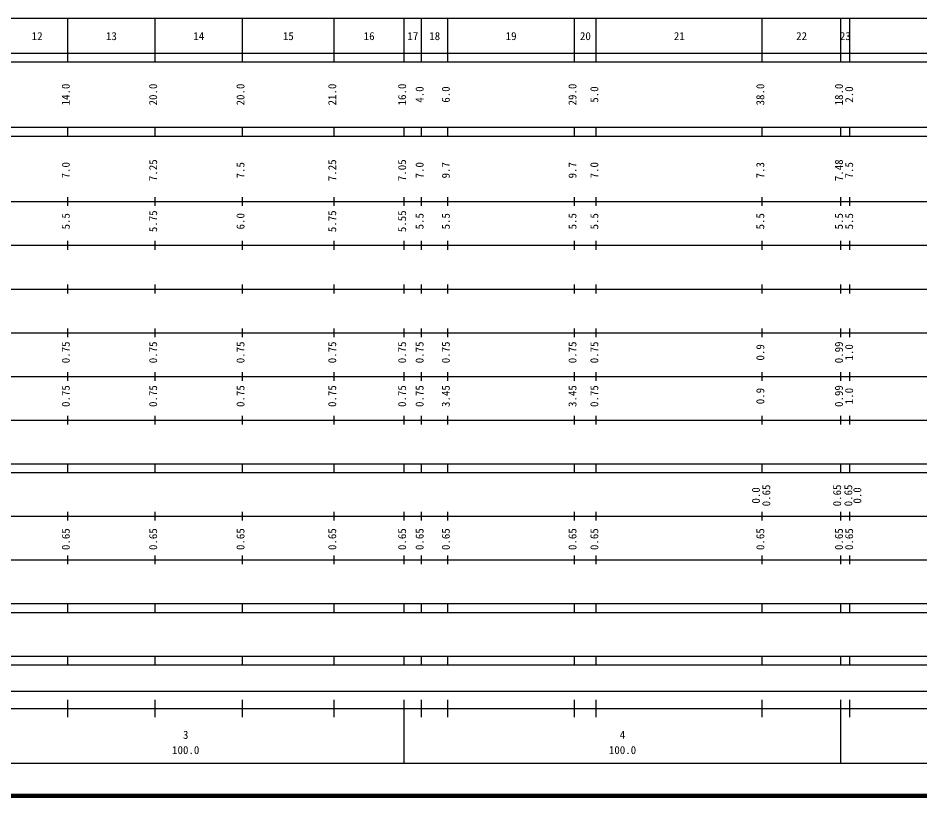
# Model space of a CAD drawing. Units: millimetres on the paper, enlarged 1000 times. Extents: x 40000 to 680000, y 20000 to 380000.
# Drawn here: x 279616 to 486092, y 20000 to 198000 of the extents above; entities that cross this region are included whole.
import ezdxf
from ezdxf.enums import TextEntityAlignment as Align

# ---------------------------------------------------------------- set-up
doc = ezdxf.new("R2010")
doc.units = ezdxf.units.MM
doc.header["$LTSCALE"] = 1000
doc.layers.add('M-TTL', color=2, linetype='Continuous', lineweight=140)
doc.layers.add('M-TTL-BAND', color=7, linetype='Continuous', lineweight=25)
doc.styles.add('ＭＳ ゴシック', font='')
doc.styles.get('ＭＳ ゴシック').set_extended_font_data('MS Gothic')

msp = doc.modelspace()

# ---------------------------------------------------------------- linework, layer by layer
at = {"layer": 'M-TTL'}
msp.add_line((40000, 20000), (680000, 20000), dxfattribs=at)
at = {"layer": 'M-TTL-BAND'}
for p, q in [((68000, 198000), (579000, 198000)), ((291000, 188000), (291000, 198000)), ((311000, 188000), (311000, 198000)), ((331000, 188000), (331000, 198000)), ((352000, 188000), (352000, 198000)), ((368000, 188000), (368000, 198000)), ((372000, 188000), (372000, 198000)), ((378000, 188000), (378000, 198000)), ((407000, 188000), (407000, 198000)), ((412000, 188000), (412000, 198000)), ((450000, 188000), (450000, 198000)), ((468000, 188000), (468000, 198000)), ((470000, 188000), (470000, 198000)), ((40000, 190000), (579000, 190000)), ((40000, 188000), (579000, 188000)), ((40000, 173000), (579000, 173000)), ((291000, 171000), (291000, 173000)), ((311000, 171000), (311000, 173000)), ((331000, 171000), (331000, 173000)), ((352000, 171000), (352000, 173000)), ((368000, 171000), (368000, 173000)), ((372000, 171000), (372000, 173000)), ((378000, 171000), (378000, 173000)), ((407000, 171000), (407000, 173000)), ((412000, 171000), (412000, 173000)), ((450000, 171000), (450000, 173000)), ((468000, 171000), (468000, 173000)), ((470000, 171000), (470000, 173000)), ((40000, 171000), (579000, 171000)), ((291000, 155000), (291000, 157000)), ((311000, 155000), (311000, 157000)), ((331000, 155000), (331000, 157000)), ((352000, 155000), (352000, 157000)), ((368000, 155000), (368000, 157000)), ((372000, 155000), (372000, 157000)), ((378000, 155000), (378000, 157000)), ((407000, 155000), (407000, 157000)), ((412000, 155000), (412000, 157000)), ((450000, 155000), (450000, 157000)), ((468000, 155000), (468000, 157000)), ((470000, 155000), (470000, 157000)), ((40000, 156000), (579000, 156000)), ((291000, 145000), (291000, 147000)), ((311000, 145000), (311000, 147000)), ((331000, 145000), (331000, 147000)), ((352000, 145000), (352000, 147000)), ((368000, 145000), (368000, 147000)), ((372000, 145000), (372000, 147000)), ((378000, 145000), (378000, 147000)), ((407000, 145000), (407000, 147000)), ((412000, 145000), (412000, 147000)), ((450000, 145000), (450000, 147000)), ((468000, 145000), (468000, 147000)), ((470000, 145000), (470000, 147000)), ((46000, 146000), (579000, 146000)), ((291000, 135000), (291000, 137000)), ((311000, 135000), (311000, 137000)), ((331000, 135000), (331000, 137000)), ((352000, 135000), (352000, 137000)), ((368000, 135000), (368000, 137000)), ((372000, 135000), (372000, 137000)), ((378000, 135000), (378000, 137000)), ((407000, 135000), (407000, 137000)), ((412000, 135000), (412000, 137000)), ((450000, 135000), (450000, 137000)), ((468000, 135000), (468000, 137000)), ((470000, 135000), (470000, 137000)), ((52000, 136000), (579000, 136000)), ((46000, 126000), (579000, 126000)), ((291000, 125000), (291000, 127000)), ((311000, 125000), (311000, 127000)), ((331000, 125000), (331000, 127000)), ((352000, 125000), (352000, 127000)), ((368000, 125000), (368000, 127000)), ((372000, 125000), (372000, 127000)), ((378000, 125000), (378000, 127000)), ((407000, 125000), (407000, 127000)), ((412000, 125000), (412000, 127000)), ((450000, 125000), (450000, 127000)), ((468000, 125000), (468000, 127000)), ((470000, 125000), (470000, 127000)), ((52000, 116000), (579000, 116000)), ((291000, 115000), (291000, 117000)), ((311000, 115000), (311000, 117000)), ((331000, 115000), (331000, 117000)), ((352000, 115000), (352000, 117000)), ((368000, 115000), (368000, 117000)), ((372000, 115000), (372000, 117000)), ((378000, 115000), (378000, 117000)), ((407000, 115000), (407000, 117000)), ((412000, 115000), (412000, 117000)), ((450000, 115000), (450000, 117000)), ((468000, 115000), (468000, 117000)), ((470000, 115000), (470000, 117000)), ((46000, 106000), (579000, 106000)), ((291000, 105000), (291000, 107000)), ((311000, 105000), (311000, 107000)), ((331000, 105000), (331000, 107000)), ((352000, 105000), (352000, 107000)), ((368000, 105000), (368000, 107000)), ((372000, 105000), (372000, 107000)), ((378000, 105000), (378000, 107000)), ((407000, 105000), (407000, 107000)), ((412000, 105000), (412000, 107000)), ((450000, 105000), (450000, 107000)), ((468000, 105000), (468000, 107000)), ((470000, 105000), (470000, 107000)), ((40000, 96000), (579000, 96000)), ((291000, 94000), (291000, 96000)), ((311000, 94000), (311000, 96000)), ((331000, 94000), (331000, 96000)), ((352000, 94000), (352000, 96000)), ((368000, 94000), (368000, 96000)), ((372000, 94000), (372000, 96000)), ((378000, 94000), (378000, 96000)), ((407000, 94000), (407000, 96000)), ((412000, 94000), (412000, 96000)), ((450000, 94000), (450000, 96000)), ((468000, 94000), (468000, 96000)), ((470000, 94000), (470000, 96000)), ((40000, 94000), (579000, 94000)), ((291000, 83000), (291000, 85000)), ((311000, 83000), (311000, 85000)), ((331000, 83000), (331000, 85000)), ((352000, 83000), (352000, 85000)), ((368000, 83000), (368000, 85000)), ((372000, 83000), (372000, 85000)), ((378000, 83000), (378000, 85000)), ((407000, 83000), (407000, 85000)), ((412000, 83000), (412000, 85000)), ((450000, 83000), (450000, 85000)), ((468000, 83000), (468000, 85000)), ((470000, 83000), (470000, 85000)), ((49000, 84000), (579000, 84000)), ((291000, 73000), (291000, 75000)), ((311000, 73000), (311000, 75000)), ((331000, 73000), (331000, 75000)), ((352000, 73000), (352000, 75000)), ((368000, 73000), (368000, 75000)), ((372000, 73000), (372000, 75000)), ((378000, 73000), (378000, 75000)), ((407000, 73000), (407000, 75000)), ((412000, 73000), (412000, 75000)), ((450000, 73000), (450000, 75000)), ((468000, 73000), (468000, 75000)), ((470000, 73000), (470000, 75000)), ((40000, 74000), (579000, 74000)), ((40000, 64000), (579000, 64000)), ((40000, 62000), (579000, 62000)), ((291000, 62000), (291000, 64000)), ((311000, 62000), (311000, 64000)), ((331000, 62000), (331000, 64000)), ((352000, 62000), (352000, 64000)), ((368000, 62000), (368000, 64000)), ((372000, 62000), (372000, 64000)), ((378000, 62000), (378000, 64000)), ((407000, 62000), (407000, 64000)), ((412000, 62000), (412000, 64000)), ((450000, 62000), (450000, 64000)), ((468000, 62000), (468000, 64000)), ((470000, 62000), (470000, 64000)), ((40000, 52000), (579000, 52000)), ((291000, 50000), (291000, 52000)), ((311000, 50000), (311000, 52000)), ((331000, 50000), (331000, 52000)), ((352000, 50000), (352000, 52000)), ((368000, 50000), (368000, 52000)), ((372000, 50000), (372000, 52000)), ((378000, 50000), (378000, 52000)), ((407000, 50000), (407000, 52000)), ((412000, 50000), (412000, 52000)), ((450000, 50000), (450000, 52000)), ((468000, 50000), (468000, 52000)), ((470000, 50000), (470000, 52000)), ((40000, 50000), (579000, 50000)), ((71000, 44000), (565000, 44000)), ((291000, 38000), (291000, 42000)), ((311000, 38000), (311000, 42000)), ((331000, 38000), (331000, 42000)), ((352000, 38000), (352000, 42000)), ((368000, 27500), (368000, 42000)), ((372000, 38000), (372000, 42000)), ((378000, 38000), (378000, 42000)), ((407000, 38000), (407000, 42000)), ((412000, 38000), (412000, 42000)), ((450000, 38000), (450000, 42000)), ((468000, 27500), (468000, 42000)), ((470000, 38000), (470000, 42000)), ((40000, 40000), (579000, 40000)), ((68000, 27500), (579000, 27500))]:
    msp.add_line(p, q, dxfattribs=at)

# ---------------------------------------------------------------- texts
at = {"layer": 'M-TTL-BAND', "style": 'ＭＳ ゴシック'}
for s, p in [('12', (284000, 192405)), ('13', (301000, 192405)), ('14', (321000, 192405)), ('15', (341500, 192405)), ('16', (360000, 192405)), ('17', (370000, 192405)), ('18', (375000, 192405)), ('19', (392500, 192405)), ('20', (409500, 192405)), ('21', (431000, 192405)), ('22', (459000, 192405)), ('23', (469000, 192405)), ('3', (318000, 32523)), ('4', (418000, 32523)), ('100.0', (318000, 29033)), ('100.0', (418000, 29033))]:
    msp.add_text(s, height=1833, dxfattribs=at).set_placement(p, align=Align.BOTTOM_CENTER)
for s, p in [('14.0', (292000, 180500)), ('20.0', (312000, 180500)), ('20.0', (332000, 180500)), ('21.0', (353000, 180500)), ('16.0', (369000, 180500)), ('4.0', (373000, 180500)), ('6.0', (379000, 180500)), ('29.0', (408000, 180500)), ('5.0', (413000, 180500)), ('38.0', (451000, 180500)), ('18.0', (469000, 180500)), ('2.0', (471333, 180500)), ('7.25', (312000, 163174)), ('7.25', (353000, 163174)), ('7.05', (369000, 163174)), ('7.48', (469000, 163174)), ('7.0', (292000, 163174)), ('7.5', (332000, 163174)), ('7.0', (373000, 163174)), ('9.7', (379000, 163174)), ('9.7', (408000, 163174)), ('7.0', (413000, 163174)), ('7.3', (451000, 163174)), ('7.5', (471333, 163174)), ('5.5', (292000, 151500)), ('5.75', (312000, 151500)), ('6.0', (332000, 151500)), ('5.75', (353000, 151500)), ('5.55', (369000, 151500)), ('5.5', (373000, 151500)), ('5.5', (379000, 151500)), ('5.5', (408000, 151500)), ('5.5', (413000, 151500)), ('5.5', (451000, 151500)), ('5.5', (469000, 151500)), ('5.5', (471333, 151500)), ('0.75', (292000, 121500)), ('0.75', (312000, 121500)), ('0.75', (332000, 121500)), ('0.75', (353000, 121500)), ('0.75', (369000, 121500)), ('0.75', (373000, 121500)), ('0.75', (379000, 121500)), ('0.75', (408000, 121500)), ('0.75', (413000, 121500)), ('0.9', (451000, 121500)), ('0.99', (469000, 121500)), ('1.0', (471333, 121500)), ('0.75', (292000, 111500)), ('0.75', (312000, 111500)), ('0.75', (332000, 111500)), ('0.75', (353000, 111500)), ('0.75', (369000, 111500)), ('0.75', (373000, 111500)), ('3.45', (379000, 111500)), ('3.45', (408000, 111500)), ('0.75', (413000, 111500)), ('0.99', (469000, 111500)), ('0.9', (451000, 111500)), ('1.0', (471333, 111500)), ('0.65', (452370, 88764)), ('0.65', (468585, 88764)), ('0.65', (471146, 88764)), ('0.0', (450000, 88764)), ('0.0', (473203, 88764)), ('0.65', (292000, 78764)), ('0.65', (312000, 78764)), ('0.65', (332000, 78764)), ('0.65', (353000, 78764)), ('0.65', (369000, 78764)), ('0.65', (373000, 78764)), ('0.65', (379000, 78764)), ('0.65', (408000, 78764)), ('0.65', (413000, 78764)), ('0.65', (451000, 78764)), ('0.65', (469000, 78764)), ('0.65', (471333, 78764))]:
    msp.add_text(s, height=1833, rotation=90, dxfattribs=at).set_placement(p, align=Align.BOTTOM_CENTER)

doc.saveas('drawing.dxf')
